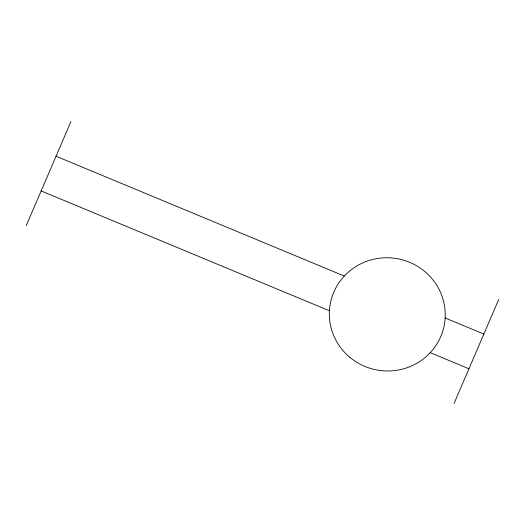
<?xml version="1.0" encoding="UTF-8"?>
<svg xmlns="http://www.w3.org/2000/svg" width="525" height="525" viewBox="0 0 525 525"><rect width="100%" height="100%" fill="white"/><g stroke="black" fill="none" stroke-linecap="round" stroke-linejoin="round"><path stroke-width="0.79" d="M26.25 225.645L70.954 121.518M454.046 403.482L498.75 299.355M56.05 156.227L344.308 276.058M445.141 317.973L483.847 334.064M41.153 190.936L329.405 310.767M430.244 352.682L468.95 368.773M349.702 357.19A57.993 56.575 9 0 0 444.281 325.021A57.993 56.575 9 0 0 367.841 260.892A57.993 56.575 9 0 0 349.702 357.19"/></g></svg>
